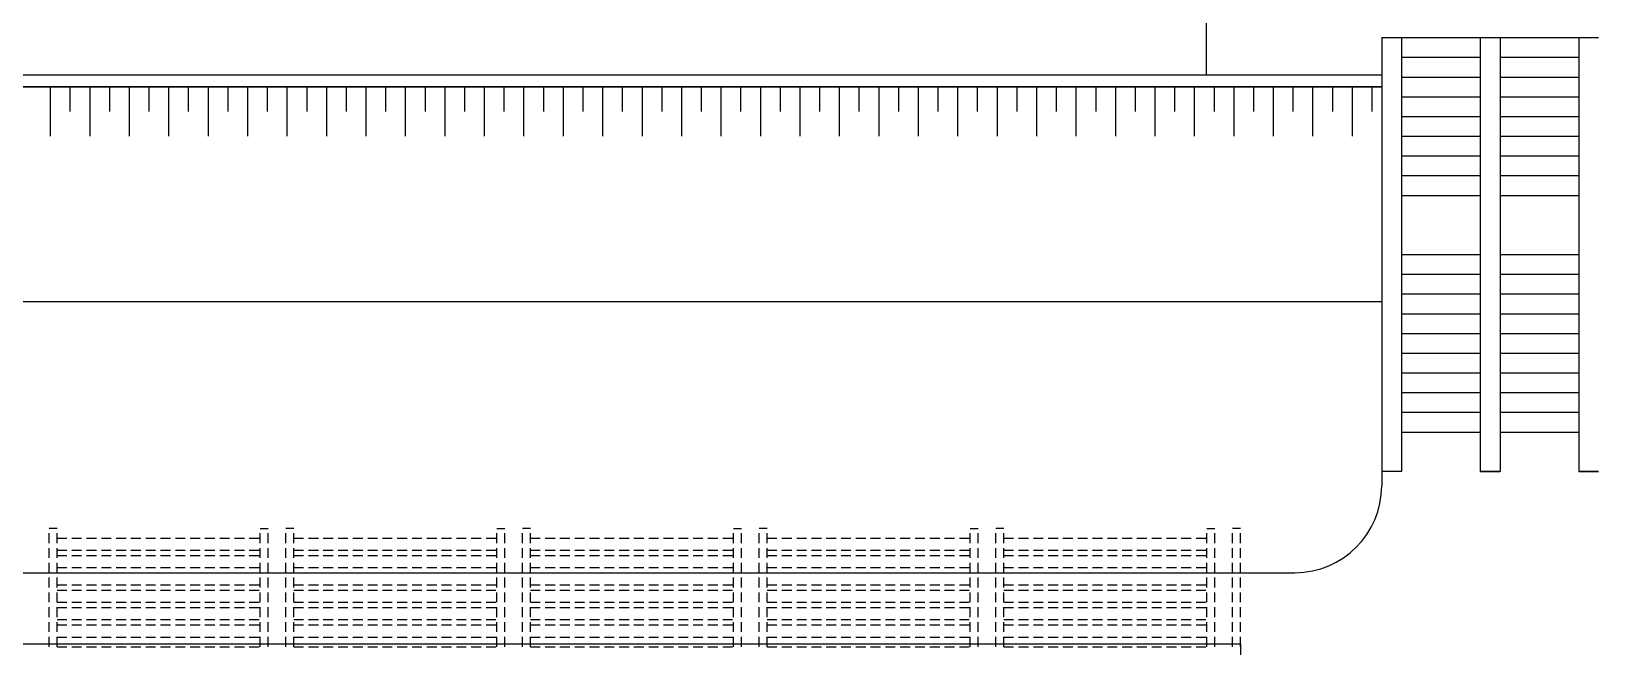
# Model space of a CAD drawing. Header units: millimetres. Extents: x 1887 to 2405, y 1100 to 1335.
# Drawn here: x 2166.96 to 2206.69, y 1181.65 to 1197.25 of the extents above; entities that cross this region are included whole.
import ezdxf

# ---------------------------------------------------------------- set-up
doc = ezdxf.new("R2010")
doc.units = ezdxf.units.MM
doc.linetypes.add('HIDDEN', pattern=[0.375, 0.25, -0.125])
for name, color, linetype in [('AR-CALÇADA', 1, 'Continuous'), ('AR-ESTMA-V2', 42, 'Continuous'), ('ar-guarda corpo', 22, 'Continuous'), ('AR-PERGOLAPROJ', 1, 'HIDDEN'), ('AR-PIS', 1, 'Continuous'), ('AR-TALUDE', 1, 'Continuous'), ('fred', 1, 'Continuous'), ('PG-PROJ', 1, 'HIDDEN')]:
    doc.layers.add(name, color=color, linetype=linetype)

# ---------------------------------------------------------------- blocks, each defined once
blk = doc.blocks.new('TALUDE')
at = {"layer": 'AR-TALUDE', "color": 1}
for p, q in [((147.004, -10.975), (147.004, -12.222)), ((147.504, -10.975), (147.504, -11.599)), ((148.004, -10.975), (148.004, -12.222)), ((148.504, -10.975), (148.504, -11.599)), ((149.004, -10.975), (149.004, -12.222)), ((149.504, -10.975), (149.504, -11.599)), ((150.004, -10.975), (150.004, -12.222)), ((150.504, -10.975), (150.504, -11.599)), ((151.004, -10.975), (151.004, -12.222)), ((151.504, -10.975), (151.504, -11.599)), ((152.004, -10.975), (152.004, -12.222)), ((152.504, -10.975), (152.504, -11.599)), ((153.004, -10.975), (153.004, -12.222)), ((153.504, -10.975), (153.504, -11.599)), ((154.004, -10.975), (154.004, -12.222)), ((154.504, -10.975), (154.504, -11.599)), ((155.004, -10.975), (155.004, -12.222)), ((155.504, -10.975), (155.504, -11.599)), ((156.004, -10.975), (156.004, -12.222)), ((156.504, -10.975), (156.504, -11.599)), ((157.004, -10.975), (157.004, -12.222)), ((157.504, -10.975), (157.504, -11.599)), ((158.004, -10.975), (158.004, -12.222)), ((158.504, -10.975), (158.504, -11.599)), ((159.004, -10.975), (159.004, -12.222)), ((159.504, -10.975), (159.504, -11.599)), ((160.004, -10.975), (160.004, -12.222)), ((160.504, -10.975), (160.504, -11.599)), ((161.004, -10.975), (161.004, -12.222)), ((161.504, -10.975), (161.504, -11.599)), ((162.004, -10.975), (162.004, -12.222)), ((162.504, -10.975), (162.504, -11.599)), ((163.004, -10.975), (163.004, -12.222)), ((163.504, -10.975), (163.504, -11.599)), ((164.004, -10.975), (164.004, -12.222)), ((164.504, -10.975), (164.504, -11.599)), ((165.004, -10.975), (165.004, -12.222)), ((165.504, -10.975), (165.504, -11.599)), ((166.004, -10.975), (166.004, -12.222)), ((166.504, -10.975), (166.504, -11.599)), ((167.004, -10.975), (167.004, -12.222)), ((167.504, -10.975), (167.504, -11.599)), ((168.004, -10.975), (168.004, -12.222)), ((168.504, -10.975), (168.504, -11.599)), ((169.004, -10.975), (169.004, -12.222)), ((169.504, -10.975), (169.504, -11.599)), ((170.004, -10.975), (170.004, -12.222)), ((170.504, -10.975), (170.504, -11.599)), ((171.004, -10.975), (171.004, -12.222)), ((171.504, -10.975), (171.504, -11.599)), ((172.004, -10.975), (172.004, -12.222)), ((172.504, -10.975), (172.504, -11.599)), ((173.004, -10.975), (173.004, -12.222)), ((173.504, -10.975), (173.504, -11.599)), ((174.004, -10.975), (174.004, -12.222)), ((174.504, -10.975), (174.504, -11.599)), ((175.004, -10.975), (175.004, -12.222)), ((175.504, -10.975), (175.504, -11.599)), ((176.004, -10.975), (176.004, -12.222)), ((176.504, -10.975), (176.504, -11.599)), ((177.004, -10.975), (177.004, -12.222)), ((177.504, -10.975), (177.504, -11.599)), ((178.004, -10.975), (178.004, -12.222)), ((178.504, -10.975), (178.504, -11.599)), ((179.004, -10.975), (179.004, -12.222)), ((179.504, -10.975), (179.504, -11.599)), ((180.004, -10.975), (180.004, -12.222)), ((180.504, -10.975), (180.504, -11.599))]:
    blk.add_line(p, q, dxfattribs=at)
at = {"layer": 'AR-TALUDE', "color": 1, "ltscale": 3}
blk.add_line((180.754, -16.421), (27.601, -16.426), dxfattribs=at)
blk.add_lwpolyline([(102.318, -11.476), (102.318, -14.95), (105.982, -14.95), (105.982, -10.975), (180.754, -10.975)], dxfattribs=at)
blk = doc.blocks.new('PG-MODULO1-PJ-C')
at = {"layer": 'PG-PROJ'}
for p, q in [((0.2, 3), (0, 3)), ((0, 0), (0, 3)), ((0.2, 0), (0.2, 3)), ((5.35, 3), (5.55, 3)), ((5.35, 0), (5.35, 3)), ((5.55, 0), (5.55, 3)), ((0.2, 2.755), (5.35, 2.755)), ((0.2, 2.445), (5.35, 2.445)), ((0.2, 2.315), (5.35, 2.315)), ((0.2, 2.005), (5.35, 2.005)), ((0.2, 1.875), (5.35, 1.875)), ((0.2, 1.565), (5.35, 1.565)), ((0.2, 1.435), (5.35, 1.435)), ((0.2, 1.125), (5.35, 1.125)), ((0.2, 0.995), (5.35, 0.995)), ((0.2, 0.685), (5.35, 0.685)), ((0.2, 0.555), (5.35, 0.555)), ((0.2, 0.245), (5.35, 0.245)), ((0.2, 0), (5.35, 0))]:
    blk.add_line(p, q, dxfattribs=at)

msp = doc.modelspace()

# ---------------------------------------------------------------- linework, layer by layer
at = {"layer": 'AR-CALÇADA'}
for p, q in [((2201.189, 1186.09), (2201.189, 1185.723)), ((2126.398, 1183.523), (2198.989, 1183.523)), ((2126.335, 1181.723), (2197.61, 1181.723)), ((2197.61, 1181.723), (2197.61, 1179.54))]:
    msp.add_line(p, q, dxfattribs=at)
msp.add_arc((2198.989, 1185.723), 2.2, 270, 0, dxfattribs=at)
at = {"layer": 'AR-ESTMA-V2'}
msp.add_line((2206.189, 1186.09), (2206.689, 1186.09), dxfattribs=at)
msp.add_line((2206.189, 1186.09), (2206.689, 1186.09), dxfattribs=at)
at = {"layer": 'ar-guarda corpo'}
for p, q in [((2201.189, 1197.09), (2201.189, 1186.09)), ((2201.189, 1197.09), (2201.689, 1197.09)), ((2201.689, 1197.09), (2201.689, 1186.09)), ((2203.689, 1197.09), (2203.689, 1186.09)), ((2203.689, 1197.09), (2204.189, 1197.09)), ((2204.189, 1197.09), (2204.189, 1186.09)), ((2206.189, 1197.09), (2206.189, 1186.09)), ((2206.189, 1197.09), (2206.689, 1197.09)), ((2201.689, 1186.09), (2201.189, 1186.09)), ((2203.689, 1186.09), (2204.189, 1186.09)), ((2204.189, 1186.09), (2203.689, 1186.09)), ((2206.689, 1186.09), (2206.189, 1186.09))]:
    msp.add_line(p, q, dxfattribs=at)
at = {"layer": 'AR-PERGOLAPROJ'}
for p, q in [((2197.41, 1181.648), (2197.41, 1184.648)), ((2197.61, 1184.648), (2197.41, 1184.648)), ((2197.61, 1181.648), (2197.61, 1184.648))]:
    msp.add_line(p, q, dxfattribs=at)
at = {"layer": 'AR-PIS'}
for p, q in [((2201.689, 1196.59), (2203.689, 1196.59)), ((2204.189, 1196.59), (2206.189, 1196.59)), ((2201.189, 1196.14), (2126.398, 1196.14)), ((2201.689, 1196.09), (2203.689, 1196.09)), ((2204.189, 1196.09), (2206.189, 1196.09)), ((2201.189, 1195.84), (2126.398, 1195.84)), ((2201.689, 1195.59), (2203.689, 1195.59)), ((2204.189, 1195.59), (2206.189, 1195.59)), ((2201.689, 1195.09), (2203.689, 1195.09)), ((2204.189, 1195.09), (2206.189, 1195.09)), ((2201.689, 1194.59), (2203.689, 1194.59)), ((2204.189, 1194.59), (2206.189, 1194.59)), ((2201.689, 1194.09), (2203.689, 1194.09)), ((2204.189, 1194.09), (2206.189, 1194.09)), ((2201.689, 1193.59), (2203.689, 1193.59)), ((2204.189, 1193.59), (2206.189, 1193.59)), ((2201.689, 1193.09), (2203.689, 1193.09)), ((2204.189, 1193.09), (2206.189, 1193.09)), ((2201.689, 1191.59), (2203.689, 1191.59)), ((2204.189, 1191.59), (2206.189, 1191.59)), ((2201.689, 1191.09), (2203.689, 1191.09)), ((2204.189, 1191.09), (2206.189, 1191.09)), ((2201.689, 1190.59), (2203.689, 1190.59)), ((2204.189, 1190.59), (2206.189, 1190.59)), ((2201.689, 1190.09), (2203.689, 1190.09)), ((2204.189, 1190.09), (2206.189, 1190.09)), ((2201.689, 1189.59), (2203.689, 1189.59)), ((2204.189, 1189.59), (2206.189, 1189.59)), ((2201.689, 1189.09), (2203.689, 1189.09)), ((2204.189, 1189.09), (2206.189, 1189.09)), ((2201.689, 1188.59), (2203.689, 1188.59)), ((2204.189, 1188.59), (2206.189, 1188.59)), ((2201.689, 1188.09), (2203.689, 1188.09)), ((2204.189, 1188.09), (2206.189, 1188.09)), ((2201.689, 1187.59), (2203.689, 1187.59)), ((2204.189, 1187.59), (2206.189, 1187.59)), ((2201.689, 1187.09), (2203.689, 1187.09)), ((2204.189, 1187.09), (2206.189, 1187.09))]:
    msp.add_line(p, q, dxfattribs=at)
msp.add_lwpolyline([(2196.752, 1196.14), (2196.752, 1219.098, 0.414214)], format="xyb", dxfattribs=at)
at = {"layer": 'fred'}
for p, q in [((2201.689, 1197.09), (2203.689, 1197.09)), ((2204.189, 1197.09), (2206.189, 1197.09))]:
    msp.add_line(p, q, dxfattribs=at)

# ---------------------------------------------------------------- block references
at = {"layer": 'AR-PERGOLAPROJ'}
for p in [(2167.41, 1181.648), (2173.41, 1181.648), (2179.41, 1181.648), (2185.41, 1181.648), (2191.41, 1181.648)]:
    msp.add_blockref('PG-MODULO1-PJ-C', p, dxfattribs=at)
at = {"layer": 'AR-TALUDE'}
msp.add_blockref('TALUDE', (2020.435, 1206.815), dxfattribs=at)

doc.saveas('drawing.dxf')
